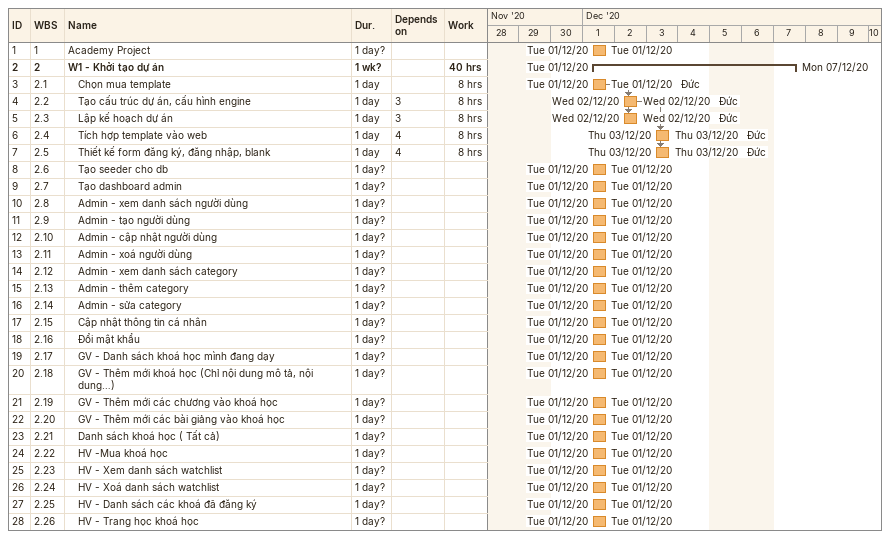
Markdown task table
| ID | WBS | Task | Duration | Start | Finish | Predecessors | Resources | Work (h) |
|---|---|---|---|---|---|---|---|---|
| 1 | 1 | Academy Project | 1d? | 2020-12-01 | 2020-12-01 |  |  |  |
| 2 | 2 | **W1 - Khởi tạo dự án** | 1w? | 2020-12-01 | 2020-12-07 |  |  | 40 |
| 3 | 2.1 | Chọn mua template | 1d | 2020-12-01 | 2020-12-01 |  | Đức | 8 |
| 4 | 2.2 | Tạo cấu trúc dự án, cấu hình engine | 1d | 2020-12-02 | 2020-12-02 | 3 | Đức | 8 |
| 5 | 2.3 | Lập kế hoạch dự án | 1d | 2020-12-02 | 2020-12-02 | 3 | Đức | 8 |
| 6 | 2.4 | Tích hợp template vào web | 1d | 2020-12-03 | 2020-12-03 | 4 | Đức | 8 |
| 7 | 2.5 | Thiết kế form đăng ký, đăng nhập, blank | 1d | 2020-12-03 | 2020-12-03 | 4 | Đức | 8 |
| 8 | 2.6 | Tạo seeder cho db | 1d? | 2020-12-01 | 2020-12-01 |  |  |  |
| 9 | 2.7 | Tạo dashboard admin | 1d? | 2020-12-01 | 2020-12-01 |  |  |  |
| 10 | 2.8 | Admin - xem danh sách người dùng | 1d? | 2020-12-01 | 2020-12-01 |  |  |  |
| 11 | 2.9 | Admin - tạo người dùng | 1d? | 2020-12-01 | 2020-12-01 |  |  |  |
| 12 | 2.10 | Admin - cập nhật người dùng | 1d? | 2020-12-01 | 2020-12-01 |  |  |  |
| 13 | 2.11 | Admin - xoá người dùng | 1d? | 2020-12-01 | 2020-12-01 |  |  |  |
| 14 | 2.12 | Admin - xem danh sách category | 1d? | 2020-12-01 | 2020-12-01 |  |  |  |
| 15 | 2.13 | Admin - thêm category | 1d? | 2020-12-01 | 2020-12-01 |  |  |  |
| 16 | 2.14 | Admin - sửa category | 1d? | 2020-12-01 | 2020-12-01 |  |  |  |
| 17 | 2.15 | Cập nhật thông tin cá nhân | 1d? | 2020-12-01 | 2020-12-01 |  |  |  |
| 18 | 2.16 | Đổi mật khẩu | 1d? | 2020-12-01 | 2020-12-01 |  |  |  |
| 19 | 2.17 | GV - Danh sách khoá học mình đang dạy | 1d? | 2020-12-01 | 2020-12-01 |  |  |  |
| 20 | 2.18 | GV - Thêm mới khoá học (Chỉ nội dung mô tả, nội dung…) | 1d? | 2020-12-01 | 2020-12-01 |  |  |  |
| 21 | 2.19 | GV - Thêm mới các chương vào khoá học | 1d? | 2020-12-01 | 2020-12-01 |  |  |  |
| 22 | 2.20 | GV - Thêm mới các bài giảng vào khoá học | 1d? | 2020-12-01 | 2020-12-01 |  |  |  |
| 23 | 2.21 | Danh sách khoá học ( Tất cả) | 1d? | 2020-12-01 | 2020-12-01 |  |  |  |
| 24 | 2.22 | HV -Mua khoá học | 1d? | 2020-12-01 | 2020-12-01 |  |  |  |
| 25 | 2.23 | HV - Xem danh sách watchlist | 1d? | 2020-12-01 | 2020-12-01 |  |  |  |
| 26 | 2.24 | HV - Xoá danh sách watchlist | 1d? | 2020-12-01 | 2020-12-01 |  |  |  |
| 27 | 2.25 | HV - Danh sách các khoá đã đăng ký | 1d? | 2020-12-01 | 2020-12-01 |  |  |  |
| 28 | 2.26 | HV - Trang học khoá học | 1d? | 2020-12-01 | 2020-12-01 |  |  |  |
